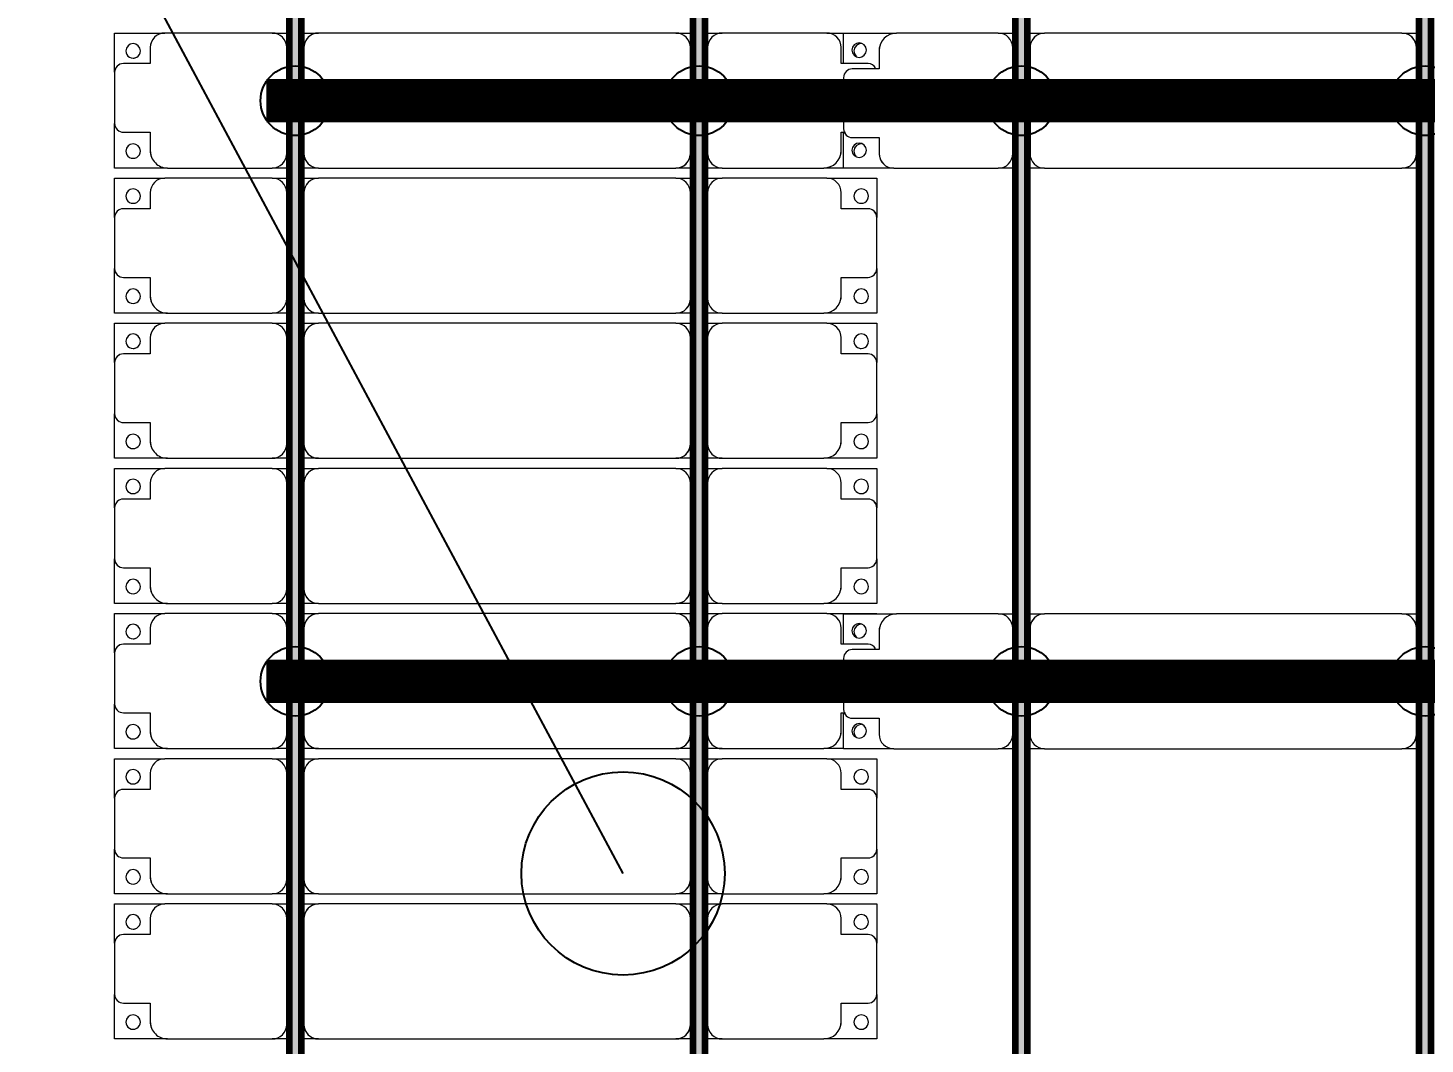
# Model space of a CAD drawing. Header units: millimetres. Extents: x 312848 to 517332, y -142134 to -35114.
# Drawn here: x 324234 to 329045, y -110578 to -107078 of the extents above; entities that cross this region are included whole.
import ezdxf

# ---------------------------------------------------------------- set-up
doc = ezdxf.new("R2010")
doc.units = ezdxf.units.MM
for name, color, linetype, lineweight in [('A-ANNO-DIMS', 211, 'Continuous', 9), ('A-ANNO-DIMS-500', 211, 'Continuous', 9), ('A-GENM', 13, 'Continuous', 9), ('S-BEAM', 12, 'Continuous', 9)]:
    doc.layers.add(name, color=color, linetype=linetype, lineweight=lineweight)
for name, color, linetype in [('GC-BICH NEO', 6, 'Continuous'), ('GC-DAY NEO', 5, 'Continuous'), ('GC-HOP 40x60 GIA CUONG', 1, 'Continuous')]:
    doc.layers.add(name, color=color, linetype=linetype)
doc.styles.add('Trebuchet MS', font='trebuc.ttf', dxfattribs={"width": 0.8, "height": 1500})
doc.dimstyles.new('Arc_Length_-_3mm_Trebuchet_MS_3', dxfattribs={"dimscale": 304.8, "dimtxt": 1546.42636, "dimasz": 1.64042, "dimexe": 2.46063, "dimexo": 2.46063, "dimgap": 0.492126, "dimtad": 1, "dimdec": 0, "dimrnd": 10, "dimzin": 0, "dimdsep": 46, "dimtxsty": 'Trebuchet MS', "dimblk1": 'OBLIQUE', "dimblk2": 'OBLIQUE', "dimsah": 1, "dimcen": 0.09, "dimdle": 1.64042, "dimazin": 0, "dimtfac": 1, "dimtdec": 4, "dimtix": 1, "dimtmove": 0, "dimatfit": 3, "dimfxl": 1, "dimtvp": 1, "dimtfill": 1, "dimtolj": 1, "dimtzin": 0, "dimarcsym": 2})

# ---------------------------------------------------------------- blocks, each defined once
blk = doc.blocks.new('Dai phao do pin - DẢI PHAO ĐỠ PIN-67477-KHUNG KẾT CẤU BÈ PIN 3')
at = {"layer": 'A-GENM', "color": 7}
for p, q in [((-1312.2, 241.6), (-1129.7, 241.6)), ((-1312.2, 136.9), (-1312.2, 241.6)), ((-779.7, 241.6), (-1129.7, 241.6)), ((-779.7, 241.6), (-720, 241.6)), ((-680, 241.6), (-620.3, 241.6)), ((610.3, 241.6), (-620.3, 241.6)), ((610.3, 241.6), (670, 241.6)), ((-1189.7, 181.6), (-1189.7, 118.2)), ((-729.7, -173.4), (-729.7, 191.6)), ((-670.3, 191.6), (-670.3, -173.4)), ((660.3, -173.4), (660.3, 191.6)), ((-1189.7, 118.2), (-1282.2, 118.2)), ((-1312.2, 88.2), (-1312.2, -88.2)), ((-1312.2, -223.4), (-1312.2, -99.5)), ((-1282.2, -118.2), (-1189.7, -118.2)), ((-1189.7, -118.2), (-1189.7, -173.4)), ((-1139.7, -223.4), (-1312.2, -223.4)), ((-1139.7, -223.4), (-779.7, -223.4)), ((-720, -223.4), (-779.7, -223.4)), ((-620.3, -223.4), (-680, -223.4)), ((-620.3, -223.4), (610.3, -223.4)), ((670, -223.4), (610.3, -223.4))]:
    blk.add_line(p, q, dxfattribs=at)
for centre, radius, start, end in [((-1129.7, 181.6), 60, 90, 180), ((-779.7, 191.6), 50, 360, 90), ((-620.3, 191.6), 50, 90, 180), ((610.3, 191.6), 50, 360, 90), ((610.3, 191.6), 50, 15, 90), ((-1258.6, 183.2), 25, 0, 180), ((-1129.7, 181.6), 60, 150, 180), ((-779.7, 191.6), 50, 360, 45), ((-620.3, 191.6), 50, 105, 180), ((-1258.6, 183.2), 25, 180, 360), ((-1282.2, 88.2), 30, 90, 180), ((-1282.2, -88.2), 30, 180, 270), ((-1282.2, -88.2), 30, 210, 240), ((-1258.6, -161.8), 25, 0, 180), ((-1258.6, -161.8), 25, 180, 0), ((-1139.7, -173.4), 50, 180, 270), ((-1139.7, -173.4), 50, 180, 225), ((-779.7, -173.4), 50, 270, 360), ((-779.7, -173.4), 50, 315, 360), ((-620.3, -173.4), 50, 180, 270), ((-620.3, -173.4), 50, 180, 270), ((610.3, -173.4), 50, 270, 360), ((610.3, -173.4), 50, 285, 360)]:
    blk.add_arc(centre, radius, start, end, dxfattribs=at)
blk = doc.blocks.new('Dai phao do pin - DẢI PHAO ĐỠ PIN-V4-KHUNG KẾT CẤU BÈ PIN 3')
at = {"layer": 'A-GENM', "color": 7}
for p, q in [((-1312.2, 241.6), (-1129.7, 241.6)), ((-1312.2, 136.9), (-1312.2, 241.6)), ((-779.7, 241.6), (-1129.7, 241.6)), ((-779.7, 241.6), (-720, 241.6)), ((-680, 241.6), (-620.3, 241.6)), ((610.3, 241.6), (-620.3, 241.6)), ((610.3, 241.6), (670, 241.6)), ((-1189.7, 181.6), (-1189.7, 118.2)), ((-729.7, -173.4), (-729.7, 191.6)), ((-670.3, 191.6), (-670.3, -173.4)), ((660.3, -173.4), (660.3, 191.6)), ((-1189.7, 118.2), (-1282.2, 118.2)), ((-1312.2, 88.2), (-1312.2, -88.2)), ((-1312.2, -223.4), (-1312.2, -99.5)), ((-1282.2, -118.2), (-1189.7, -118.2)), ((-1189.7, -118.2), (-1189.7, -173.4)), ((-1139.7, -223.4), (-1312.2, -223.4)), ((-1139.7, -223.4), (-779.7, -223.4)), ((-720, -223.4), (-779.7, -223.4)), ((-620.3, -223.4), (-680, -223.4)), ((-620.3, -223.4), (610.3, -223.4)), ((670, -223.4), (610.3, -223.4))]:
    blk.add_line(p, q, dxfattribs=at)
for centre, radius, start, end in [((-1129.7, 181.6), 60, 90, 180), ((-779.7, 191.6), 50, 360, 90), ((-620.3, 191.6), 50, 90, 180), ((610.3, 191.6), 50, 360, 90), ((610.3, 191.6), 50, 15.6361, 90), ((-1258.6, 183.2), 25, 0, 180), ((-1129.7, 181.6), 60, 150, 180), ((-779.7, 191.6), 50, 360, 45), ((-620.3, 191.6), 50, 105, 180), ((-1258.6, 183.2), 25, 180, 360), ((-1282.2, 88.2), 30, 90, 180), ((-1282.2, -88.2), 30, 180, 270), ((-1282.2, -88.2), 30, 210, 240), ((-1258.6, -161.8), 25, 0, 180), ((-1258.6, -161.8), 25, 180, 0), ((-1139.7, -173.4), 50, 180, 270), ((-1139.7, -173.4), 50, 185.1124, 225), ((-779.7, -173.4), 50, 270, 360), ((-779.7, -173.4), 50, 315, 360), ((-620.3, -173.4), 50, 180, 270), ((-620.3, -173.4), 50, 180, 270), ((610.3, -173.4), 50, 270, 360), ((610.3, -173.4), 50, 285, 360)]:
    blk.add_arc(centre, radius, start, end, dxfattribs=at)
blk = doc.blocks.new('Dầm C52 - Dầm C52-66353-KHUNG KẾT CẤU BÈ PIN 3')
at = {"layer": 'S-BEAM', "lineweight": 140}
blk.add_hatch(color=1, dxfattribs=at).paths.add_polyline_path([(-45616.3, 20), (-45616.3, -20), (45616.3, -20), (45616.3, 20), (-45569, 20)])
at = {"layer": 'S-BEAM', "color": 1, "lineweight": 140}
for p, q in [((-45616.3, 20), (45616.3, 20)), ((45616.3, -20), (-45616.3, -20))]:
    blk.add_line(p, q, dxfattribs=at)
blk = doc.blocks.new('Dầm C52 - Dầm C52-V13-KHUNG KẾT CẤU BÈ PIN 3')
at = {"layer": 'S-BEAM', "lineweight": 140}
blk.add_hatch(color=1, dxfattribs=at).paths.add_polyline_path([(-45616.3, 20), (-45616.3, -20), (45616.3, -20), (45616.3, 20), (-45569, 20)])
at = {"layer": 'S-BEAM', "color": 1, "lineweight": 140}
for p, q in [((-45616.3, 20), (45616.3, 20)), ((45616.3, -20), (-45616.3, -20))]:
    blk.add_line(p, q, dxfattribs=at)
blk = doc.blocks.new('Dải phao đi lại kèm đỡ invester - DẢI PHAO ĐI LẠI-68882-KHUNG KẾT CẤU BÈ PIN 3')
at = {"layer": 'A-GENM', "color": 7}
for p, q in [((22758.4, 1312.2), (22911.8, 1312.2)), ((22758.4, 1129.7), (22758.4, 1312.2)), ((23088.2, 1312.2), (22911.8, 1312.2)), ((23088.2, 1312.2), (23223.4, 1312.2)), ((23223.4, 1312.2), (23223.4, 1139.7)), ((23258.4, 1312.2), (23411.8, 1312.2)), ((23258.4, 1129.7), (23258.4, 1312.2)), ((23588.2, 1312.2), (23411.8, 1312.2)), ((23588.2, 1312.2), (23723.4, 1312.2)), ((23723.4, 1312.2), (23723.4, 1139.7)), ((23758.4, 1312.2), (23911.8, 1312.2)), ((23758.4, 1129.7), (23758.4, 1312.2)), ((24088.2, 1312.2), (23911.8, 1312.2)), ((24088.2, 1312.2), (24223.4, 1312.2)), ((24223.4, 1312.2), (24223.4, 1139.7)), ((24258.4, 1312.2), (24411.8, 1312.2)), ((24258.4, 1129.7), (24258.4, 1312.2)), ((24588.2, 1312.2), (24411.8, 1312.2)), ((24588.2, 1312.2), (24723.4, 1312.2)), ((24723.4, 1312.2), (24723.4, 1139.7)), ((24758.4, 1312.2), (24911.8, 1312.2)), ((24758.4, 1129.7), (24758.4, 1312.2)), ((25088.2, 1312.2), (24911.8, 1312.2)), ((25088.2, 1312.2), (25223.4, 1312.2)), ((25223.4, 1312.2), (25223.4, 1139.7)), ((25258.4, 1312.2), (25411.8, 1312.2)), ((25258.4, 1129.7), (25258.4, 1312.2)), ((25588.2, 1312.2), (25411.8, 1312.2)), ((25588.2, 1312.2), (25723.4, 1312.2)), ((25723.4, 1312.2), (25723.4, 1139.7)), ((25758.4, 1312.2), (25911.8, 1312.2)), ((25758.4, 1129.7), (25758.4, 1312.2)), ((26088.2, 1312.2), (25911.8, 1312.2)), ((26088.2, 1312.2), (26223.4, 1312.2)), ((26223.4, 1312.2), (26223.4, 1139.7)), ((22881.8, 1282.2), (22881.8, 1189.7)), ((23118.2, 1189.7), (23118.2, 1282.2)), ((23381.8, 1282.2), (23381.8, 1189.7)), ((23618.2, 1189.7), (23618.2, 1282.2)), ((23881.8, 1282.2), (23881.8, 1189.7)), ((24118.2, 1189.7), (24118.2, 1282.2)), ((24381.8, 1282.2), (24381.8, 1189.7)), ((24618.2, 1189.7), (24618.2, 1282.2)), ((24881.8, 1282.2), (24881.8, 1189.7)), ((25118.2, 1189.7), (25118.2, 1282.2)), ((25381.8, 1282.2), (25381.8, 1189.7)), ((25618.2, 1189.7), (25618.2, 1282.2)), ((25881.8, 1282.2), (25881.8, 1189.7)), ((26118.2, 1189.7), (26118.2, 1282.2)), ((22881.8, 1189.7), (22818.4, 1189.7)), ((23173.4, 1189.7), (23118.2, 1189.7)), ((23381.8, 1189.7), (23318.4, 1189.7)), ((23673.4, 1189.7), (23618.2, 1189.7)), ((23881.8, 1189.7), (23818.4, 1189.7)), ((24173.4, 1189.7), (24118.2, 1189.7)), ((24381.8, 1189.7), (24318.4, 1189.7)), ((24673.4, 1189.7), (24618.2, 1189.7)), ((24881.8, 1189.7), (24818.4, 1189.7)), ((25173.4, 1189.7), (25118.2, 1189.7)), ((25381.8, 1189.7), (25318.4, 1189.7)), ((25673.4, 1189.7), (25618.2, 1189.7)), ((25881.8, 1189.7), (25818.4, 1189.7)), ((26173.4, 1189.7), (26118.2, 1189.7)), ((22758.4, 1129.7), (22758.4, 769.7)), ((23223.4, 769.7), (23223.4, 1139.7)), ((23258.4, 1129.7), (23258.4, 769.7)), ((23723.4, 769.7), (23723.4, 1139.7)), ((23758.4, 1129.7), (23758.4, 769.7)), ((24223.4, 769.7), (24223.4, 1139.7)), ((24258.4, 1129.7), (24258.4, 769.7)), ((24723.4, 769.7), (24723.4, 1139.7)), ((24758.4, 1129.7), (24758.4, 769.7)), ((25223.4, 769.7), (25223.4, 1139.7)), ((25258.4, 1129.7), (25258.4, 769.7)), ((25723.4, 769.7), (25723.4, 1139.7)), ((25758.4, 1129.7), (25758.4, 769.7)), ((26223.4, 769.7), (26223.4, 1139.7)), ((22758.4, 710), (22758.4, 769.7)), ((23223.4, 769.7), (23223.4, 710)), ((23258.4, 710), (23258.4, 769.7)), ((23723.4, 769.7), (23723.4, 710)), ((23758.4, 710), (23758.4, 769.7)), ((24223.4, 769.7), (24223.4, 710)), ((24258.4, 710), (24258.4, 769.7)), ((24723.4, 769.7), (24723.4, 710)), ((24758.4, 710), (24758.4, 769.7)), ((25223.4, 769.7), (25223.4, 710)), ((25258.4, 710), (25258.4, 769.7)), ((25723.4, 769.7), (25723.4, 710)), ((25758.4, 710), (25758.4, 769.7)), ((26223.4, 769.7), (26223.4, 710)), ((22808.4, 719.7), (23173.4, 719.7)), ((23308.4, 719.7), (23673.4, 719.7)), ((23808.4, 719.7), (24173.4, 719.7)), ((24308.4, 719.7), (24673.4, 719.7)), ((24808.4, 719.7), (25173.4, 719.7)), ((25308.4, 719.7), (25673.4, 719.7)), ((25808.4, 719.7), (26173.4, 719.7)), ((22758.4, 610.3), (22758.4, 670)), ((23173.4, 660.3), (22808.4, 660.3)), ((23223.4, 670), (23223.4, 610.3)), ((23258.4, 610.3), (23258.4, 670)), ((23673.4, 660.3), (23308.4, 660.3)), ((23723.4, 670), (23723.4, 610.3)), ((23758.4, 610.3), (23758.4, 670)), ((24173.4, 660.3), (23808.4, 660.3)), ((24223.4, 670), (24223.4, 610.3)), ((24258.4, 610.3), (24258.4, 670)), ((24673.4, 660.3), (24308.4, 660.3)), ((24723.4, 670), (24723.4, 610.3)), ((24758.4, 610.3), (24758.4, 670)), ((25173.4, 660.3), (24808.4, 660.3)), ((25223.4, 670), (25223.4, 610.3)), ((25258.4, 610.3), (25258.4, 670)), ((25673.4, 660.3), (25308.4, 660.3)), ((25723.4, 670), (25723.4, 610.3)), ((25758.4, 610.3), (25758.4, 670)), ((26173.4, 660.3), (25808.4, 660.3)), ((26223.4, 670), (26223.4, 610.3)), ((22758.4, 610.3), (22758.4, -620.3)), ((23223.4, -620.3), (23223.4, 610.3)), ((23258.4, 610.3), (23258.4, -620.3)), ((23723.4, -620.3), (23723.4, 610.3)), ((23758.4, 610.3), (23758.4, -620.3)), ((24223.4, -620.3), (24223.4, 610.3)), ((24258.4, 610.3), (24258.4, -620.3)), ((24723.4, -620.3), (24723.4, 610.3)), ((24758.4, 610.3), (24758.4, -620.3)), ((25223.4, -620.3), (25223.4, 610.3)), ((25258.4, 610.3), (25258.4, -620.3)), ((25723.4, -620.3), (25723.4, 610.3)), ((25758.4, 610.3), (25758.4, -620.3)), ((26223.4, -620.3), (26223.4, 610.3)), ((22758.4, -680), (22758.4, -620.3)), ((23223.4, -620.3), (23223.4, -680)), ((23258.4, -680), (23258.4, -620.3)), ((23723.4, -620.3), (23723.4, -680)), ((23758.4, -680), (23758.4, -620.3)), ((24223.4, -620.3), (24223.4, -680)), ((24258.4, -680), (24258.4, -620.3)), ((24723.4, -620.3), (24723.4, -680)), ((24758.4, -680), (24758.4, -620.3)), ((25223.4, -620.3), (25223.4, -680)), ((25258.4, -680), (25258.4, -620.3)), ((25723.4, -620.3), (25723.4, -680)), ((25758.4, -680), (25758.4, -620.3)), ((26223.4, -620.3), (26223.4, -680)), ((22808.4, -670.3), (23173.4, -670.3)), ((23308.4, -670.3), (23673.4, -670.3)), ((23808.4, -670.3), (24173.4, -670.3)), ((24308.4, -670.3), (24673.4, -670.3)), ((24808.4, -670.3), (25173.4, -670.3)), ((25308.4, -670.3), (25673.4, -670.3)), ((25808.4, -670.3), (26173.4, -670.3)), ((22758.4, -779.7), (22758.4, -720)), ((23223.4, -720), (23223.4, -779.7)), ((23258.4, -779.7), (23258.4, -720)), ((23723.4, -720), (23723.4, -779.7)), ((23758.4, -779.7), (23758.4, -720)), ((24223.4, -720), (24223.4, -779.7)), ((24258.4, -779.7), (24258.4, -720)), ((24723.4, -720), (24723.4, -779.7)), ((24758.4, -779.7), (24758.4, -720)), ((25223.4, -720), (25223.4, -779.7)), ((25258.4, -779.7), (25258.4, -720)), ((25723.4, -720), (25723.4, -779.7)), ((25758.4, -779.7), (25758.4, -720)), ((26223.4, -720), (26223.4, -779.7)), ((23173.4, -729.7), (22808.4, -729.7)), ((23673.4, -729.7), (23308.4, -729.7)), ((24173.4, -729.7), (23808.4, -729.7)), ((24673.4, -729.7), (24308.4, -729.7)), ((25173.4, -729.7), (24808.4, -729.7)), ((25673.4, -729.7), (25308.4, -729.7)), ((26173.4, -729.7), (25808.4, -729.7)), ((22758.4, -779.7), (22758.4, -1129.7)), ((23223.4, -1139.7), (23223.4, -779.7)), ((23258.4, -779.7), (23258.4, -1129.7)), ((23723.4, -1139.7), (23723.4, -779.7)), ((23758.4, -779.7), (23758.4, -1129.7)), ((24223.4, -1139.7), (24223.4, -779.7)), ((24258.4, -779.7), (24258.4, -1129.7)), ((24723.4, -1139.7), (24723.4, -779.7)), ((24758.4, -779.7), (24758.4, -1129.7)), ((25223.4, -1139.7), (25223.4, -779.7)), ((25258.4, -779.7), (25258.4, -1129.7)), ((25723.4, -1139.7), (25723.4, -779.7)), ((25758.4, -779.7), (25758.4, -1129.7)), ((26223.4, -1139.7), (26223.4, -779.7)), ((22758.4, -1312.2), (22758.4, -1129.7)), ((23223.4, -1139.7), (23223.4, -1312.2)), ((23258.4, -1312.2), (23258.4, -1129.7)), ((23723.4, -1139.7), (23723.4, -1312.2)), ((23758.4, -1198.7), (23758.4, -1129.7)), ((24223.4, -1139.7), (24223.4, -1312.2)), ((24258.4, -1312.2), (24258.4, -1129.7)), ((24723.4, -1139.7), (24723.4, -1312.2)), ((24758.4, -1312.2), (24758.4, -1129.7)), ((25223.4, -1139.7), (25223.4, -1312.2)), ((25258.4, -1312.2), (25258.4, -1129.7)), ((25723.4, -1139.7), (25723.4, -1312.2)), ((25758.4, -1198.7), (25758.4, -1129.7)), ((26223.4, -1139.7), (26223.4, -1312.2)), ((22818.4, -1189.7), (22881.8, -1189.7)), ((22881.8, -1189.7), (22881.8, -1282.2)), ((23118.2, -1282.2), (23118.2, -1189.7)), ((23118.2, -1189.7), (23173.4, -1189.7)), ((23318.4, -1189.7), (23381.8, -1189.7)), ((23381.8, -1189.7), (23381.8, -1282.2)), ((23618.2, -1282.2), (23618.2, -1189.7)), ((23618.2, -1189.7), (23673.4, -1189.7)), ((23818.4, -1189.7), (23881.8, -1189.7)), ((23881.8, -1189.7), (23881.8, -1204.4)), ((24118.2, -1282.2), (24118.2, -1189.7)), ((24118.2, -1189.7), (24173.4, -1189.7)), ((24318.4, -1189.7), (24381.8, -1189.7)), ((24381.8, -1189.7), (24381.8, -1282.2)), ((24618.2, -1282.2), (24618.2, -1189.7)), ((24618.2, -1189.7), (24673.4, -1189.7)), ((24818.4, -1189.7), (24881.8, -1189.7)), ((24881.8, -1189.7), (24881.8, -1282.2)), ((25118.2, -1282.2), (25118.2, -1189.7)), ((25118.2, -1189.7), (25173.4, -1189.7)), ((25318.4, -1189.7), (25381.8, -1189.7)), ((25381.8, -1189.7), (25381.8, -1282.2)), ((25618.2, -1282.2), (25618.2, -1189.7)), ((25618.2, -1189.7), (25673.4, -1189.7)), ((25818.4, -1189.7), (25881.8, -1189.7)), ((25881.8, -1189.7), (25881.8, -1204.4)), ((26118.2, -1282.2), (26118.2, -1189.7)), ((26118.2, -1189.7), (26173.4, -1189.7)), ((22911.8, -1312.2), (22758.4, -1312.2)), ((22911.8, -1312.2), (23088.2, -1312.2)), ((23223.4, -1312.2), (23088.2, -1312.2)), ((23411.8, -1312.2), (23258.4, -1312.2)), ((23411.8, -1312.2), (23588.2, -1312.2)), ((23723.4, -1312.2), (23588.2, -1312.2)), ((24411.8, -1312.2), (24258.4, -1312.2)), ((24411.8, -1312.2), (24588.2, -1312.2)), ((24723.4, -1312.2), (24588.2, -1312.2)), ((24911.8, -1312.2), (24758.4, -1312.2)), ((24911.8, -1312.2), (25088.2, -1312.2)), ((25223.4, -1312.2), (25088.2, -1312.2)), ((25411.8, -1312.2), (25258.4, -1312.2)), ((25411.8, -1312.2), (25588.2, -1312.2)), ((25723.4, -1312.2), (25588.2, -1312.2))]:
    blk.add_line(p, q, dxfattribs=at)
for centre, radius, start, end in [((22911.8, 1282.2), 30, 90, 180), ((22911.8, 1282.2), 30, 90, 150), ((23088.2, 1282.2), 30, 0, 90), ((23088.2, 1282.2), 30, 30, 90), ((23411.8, 1282.2), 30, 90, 180), ((23411.8, 1282.2), 30, 90, 150), ((23588.2, 1282.2), 30, 0, 90), ((23588.2, 1282.2), 30, 30, 90), ((23911.8, 1282.2), 30, 90, 180), ((23911.8, 1282.2), 30, 90, 139.4386), ((24088.2, 1282.2), 30, 0, 90), ((24088.2, 1282.2), 30, 30, 90), ((24411.8, 1282.2), 30, 90, 180), ((24411.8, 1282.2), 30, 90, 150), ((24588.2, 1282.2), 30, 0, 90), ((24588.2, 1282.2), 30, 30, 90), ((24911.8, 1282.2), 30, 90, 180), ((24911.8, 1282.2), 30, 90, 150), ((25088.2, 1282.2), 30, 0, 90), ((25088.2, 1282.2), 30, 30, 90), ((25411.8, 1282.2), 30, 90, 180), ((25411.8, 1282.2), 30, 90, 150), ((25588.2, 1282.2), 30, 0, 90), ((25588.2, 1282.2), 30, 30, 90), ((25911.8, 1282.2), 30, 90, 180), ((25911.8, 1282.2), 30, 90, 150), ((26088.2, 1282.2), 30, 0, 90), ((26088.2, 1282.2), 30, 30, 90), ((22816.8, 1248.6), 25, 90, 270), ((22816.8, 1248.6), 25, 270, 90), ((23161.8, 1248.6), 25, 90, 270), ((23161.8, 1248.6), 25, 270, 90), ((23316.8, 1248.6), 25, 90, 270), ((23316.8, 1248.6), 25, 270, 90), ((23661.8, 1248.6), 25, 90, 270), ((23661.8, 1248.6), 25, 270, 90), ((23816.8, 1248.6), 25, 90, 270), ((23816.8, 1248.6), 25, 270, 90), ((24161.8, 1248.6), 25, 90, 270), ((24161.8, 1248.6), 25, 270, 90), ((24316.8, 1248.6), 25, 90, 270), ((24316.8, 1248.6), 25, 270, 90), ((24661.8, 1248.6), 25, 90, 270), ((24661.8, 1248.6), 25, 270, 90), ((24816.8, 1248.6), 25, 90, 270), ((24816.8, 1248.6), 25, 270, 90), ((25161.8, 1248.6), 25, 90, 270), ((25161.8, 1248.6), 25, 270, 90), ((25316.8, 1248.6), 25, 90, 270), ((25316.8, 1248.6), 25, 270, 90), ((25661.8, 1248.6), 25, 90, 270), ((25661.8, 1248.6), 25, 270, 90), ((25816.8, 1248.6), 25, 90, 270), ((25816.8, 1248.6), 25, 270, 90), ((26161.8, 1248.6), 25, 90, 270), ((26161.8, 1248.6), 25, 270, 90), ((23161.8, 1248.6), 25, 180, 195), ((23661.8, 1248.6), 25, 180, 195), ((24161.8, 1248.6), 25, 180, 195), ((24661.8, 1248.6), 25, 180, 195), ((25161.8, 1248.6), 25, 180, 195), ((25661.8, 1248.6), 25, 180, 195), ((26161.8, 1248.6), 25, 180, 195), ((22818.4, 1129.7), 60, 90, 180), ((22818.4, 1129.7), 60, 90, 120), ((23173.4, 1139.7), 50, 0, 90), ((23173.4, 1139.7), 50, 45, 90), ((23318.4, 1129.7), 60, 90, 180), ((23318.4, 1129.7), 60, 90, 120), ((23673.4, 1139.7), 50, 0, 90), ((23673.4, 1139.7), 50, 45, 90), ((23818.4, 1129.7), 60, 90, 180), ((23818.4, 1129.7), 60, 90, 120), ((24173.4, 1139.7), 50, 0, 90), ((24173.4, 1139.7), 50, 45, 90), ((24318.4, 1129.7), 60, 90, 180), ((24318.4, 1129.7), 60, 90, 120), ((24673.4, 1139.7), 50, 0, 90), ((24673.4, 1139.7), 50, 45, 90), ((24818.4, 1129.7), 60, 90, 180), ((24818.4, 1129.7), 60, 90, 120), ((25173.4, 1139.7), 50, 0, 90), ((25173.4, 1139.7), 50, 45, 90), ((25318.4, 1129.7), 60, 90, 180), ((25318.4, 1129.7), 60, 90, 120), ((25673.4, 1139.7), 50, 360, 90), ((25673.4, 1139.7), 50, 45, 90), ((25818.4, 1129.7), 60, 90, 180), ((25818.4, 1129.7), 60, 90, 120), ((26173.4, 1139.7), 50, 0, 90), ((26173.4, 1139.7), 50, 45, 90), ((22808.4, 769.7), 50, 180, 270), ((22808.4, 769.7), 50, 225, 270), ((23173.4, 769.7), 50, 270, 0), ((23173.4, 769.7), 50, 270, 315), ((23308.4, 769.7), 50, 180, 270), ((23308.4, 769.7), 50, 225, 270), ((23673.4, 769.7), 50, 270, 0), ((23673.4, 769.7), 50, 270, 315), ((23808.4, 769.7), 50, 180, 270), ((23808.4, 769.7), 50, 225, 270), ((24173.4, 769.7), 50, 270, 0), ((24173.4, 769.7), 50, 270, 315), ((24308.4, 769.7), 50, 180, 270), ((24308.4, 769.7), 50, 225, 270), ((24673.4, 769.7), 50, 270, 0), ((24673.4, 769.7), 50, 270, 315), ((24808.4, 769.7), 50, 180, 270), ((24808.4, 769.7), 50, 225, 270), ((25173.4, 769.7), 50, 270, 360), ((25173.4, 769.7), 50, 270, 315), ((25308.4, 769.7), 50, 180, 270), ((25308.4, 769.7), 50, 225, 270), ((25673.4, 769.7), 50, 270, 0), ((25673.4, 769.7), 50, 270, 315), ((25808.4, 769.7), 50, 180, 270), ((25808.4, 769.7), 50, 225, 264.2559), ((26173.4, 769.7), 50, 270, 0), ((26173.4, 769.7), 50, 270, 315), ((22808.4, 610.3), 50, 90, 180), ((22808.4, 610.3), 50, 105, 180), ((23173.4, 610.3), 50, 0, 90), ((23173.4, 610.3), 50, 15, 90), ((23308.4, 610.3), 50, 90, 180), ((23308.4, 610.3), 50, 105, 180), ((23673.4, 610.3), 50, 360, 90), ((23673.4, 610.3), 50, 15, 90), ((23808.4, 610.3), 50, 90, 180), ((23808.4, 610.3), 50, 105, 180), ((24173.4, 610.3), 50, 0, 90), ((24173.4, 610.3), 50, 15, 90), ((24308.4, 610.3), 50, 90, 180), ((24308.4, 610.3), 50, 136.9862, 180), ((24308.4, 610.3), 50, 105, 135), ((24673.4, 610.3), 50, 360, 90), ((24673.4, 610.3), 50, 15, 90), ((24808.4, 610.3), 50, 90, 180), ((24808.4, 610.3), 50, 105, 180), ((25173.4, 610.3), 50, 360, 90), ((25173.4, 610.3), 50, 15, 90), ((25308.4, 610.3), 50, 90, 180), ((25308.4, 610.3), 50, 105, 180), ((25673.4, 610.3), 50, 360, 90), ((25673.4, 610.3), 50, 15, 90), ((25808.4, 610.3), 50, 90, 180), ((25808.4, 610.3), 50, 105, 180), ((26173.4, 610.3), 50, 360, 90), ((26173.4, 610.3), 50, 15, 90), ((22808.4, -620.3), 50, 180, 270), ((23173.4, -620.3), 50, 270, 0), ((23173.4, -620.3), 50, 270, 0), ((23308.4, -620.3), 50, 180, 270), ((23673.4, -620.3), 50, 270, 0), ((23673.4, -620.3), 50, 270, 0), ((23808.4, -620.3), 50, 180, 270), ((24173.4, -620.3), 50, 270, 0), ((24173.4, -620.3), 50, 270, 0), ((24308.4, -620.3), 50, 180, 270), ((24673.4, -620.3), 50, 270, 0), ((24673.4, -620.3), 50, 270, 0), ((24808.4, -620.3), 50, 180, 270), ((25173.4, -620.3), 50, 270, 360), ((25173.4, -620.3), 50, 270, 360), ((25308.4, -620.3), 50, 180, 270), ((25673.4, -620.3), 50, 270, 0), ((25673.4, -620.3), 50, 270, 0), ((25808.4, -620.3), 50, 180, 270), ((26173.4, -620.3), 50, 270, 0), ((26173.4, -620.3), 50, 270, 0), ((22808.4, -620.3), 50, 195, 270), ((23308.4, -620.3), 50, 195, 270), ((23808.4, -620.3), 50, 195, 270), ((24308.4, -620.3), 50, 195, 270), ((24808.4, -620.3), 50, 195, 270), ((25308.4, -620.3), 50, 195, 270), ((25808.4, -620.3), 50, 195, 264.2559), ((22808.4, -779.7), 50, 90, 180), ((22808.4, -779.7), 50, 90, 135), ((23173.4, -779.7), 50, 360, 90), ((23173.4, -779.7), 50, 45, 90), ((23308.4, -779.7), 50, 90, 180), ((23308.4, -779.7), 50, 90, 135), ((23673.4, -779.7), 50, 0, 90), ((23673.4, -779.7), 50, 45, 90), ((23808.4, -779.7), 50, 90, 180), ((23808.4, -779.7), 50, 90, 135), ((24173.4, -779.7), 50, 0, 90), ((24173.4, -779.7), 50, 45, 90), ((24308.4, -779.7), 50, 90, 180), ((24308.4, -779.7), 50, 90, 135), ((24673.4, -779.7), 50, 0, 90), ((24673.4, -779.7), 50, 45, 90), ((24808.4, -779.7), 50, 90, 180), ((24808.4, -779.7), 50, 90, 135), ((25173.4, -779.7), 50, 0, 90), ((25173.4, -779.7), 50, 45, 90), ((25308.4, -779.7), 50, 90, 180), ((25308.4, -779.7), 50, 90, 135), ((25673.4, -779.7), 50, 360, 90), ((25673.4, -779.7), 50, 45, 90), ((25808.4, -779.7), 50, 90, 180), ((25808.4, -779.7), 50, 95.7441, 135), ((26173.4, -779.7), 50, 0, 90), ((26173.4, -779.7), 50, 45, 90), ((22818.4, -1129.7), 60, 180, 270), ((23173.4, -1139.7), 50, 270, 360), ((23318.4, -1129.7), 60, 180, 270), ((23673.4, -1139.7), 50, 270, 360), ((23818.4, -1129.7), 60, 180, 270), ((24173.4, -1139.7), 50, 270, 360), ((24318.4, -1129.7), 60, 180, 270), ((24673.4, -1139.7), 50, 270, 360), ((24818.4, -1129.7), 60, 180, 270), ((25173.4, -1139.7), 50, 270, 360), ((25318.4, -1129.7), 60, 180, 270), ((25673.4, -1139.7), 50, 270, 360), ((25818.4, -1129.7), 60, 180, 270), ((26173.4, -1139.7), 50, 270, 360), ((22818.4, -1129.7), 60, 240, 270), ((23173.4, -1139.7), 50, 270, 315), ((23318.4, -1129.7), 60, 240, 270), ((23673.4, -1139.7), 50, 270, 315), ((23818.4, -1129.7), 60, 240, 270), ((24173.4, -1139.7), 50, 270, 315), ((24318.4, -1129.7), 60, 240, 270), ((24673.4, -1139.7), 50, 270, 315), ((24818.4, -1129.7), 60, 240, 270), ((25173.4, -1139.7), 50, 270, 315), ((25318.4, -1129.7), 60, 240, 270), ((25673.4, -1139.7), 50, 270, 315), ((25818.4, -1129.7), 60, 240, 270), ((26173.4, -1139.7), 50, 270, 315), ((22816.8, -1258.6), 25, 90, 270), ((22816.8, -1258.6), 25, 270, 90), ((23161.8, -1258.6), 25, 90, 270), ((23161.8, -1258.6), 25, 270, 90), ((23316.8, -1258.6), 25, 90, 270), ((23316.8, -1258.6), 25, 270, 90), ((23661.8, -1258.6), 25, 90, 270), ((23661.8, -1258.6), 25, 270, 90), ((23816.8, -1258.6), 25, 90, 135), ((23816.8, -1258.6), 25, 0, 90), ((24161.8, -1258.6), 25, 90, 135), ((24161.8, -1258.6), 25, 0, 90), ((24316.8, -1258.6), 25, 90, 270), ((24316.8, -1258.6), 25, 270, 90), ((24661.8, -1258.6), 25, 90, 270), ((24661.8, -1258.6), 25, 270, 90), ((24816.8, -1258.6), 25, 90, 270), ((24816.8, -1258.6), 25, 270, 90), ((25161.8, -1258.6), 25, 90, 270), ((25161.8, -1258.6), 25, 270, 90), ((25316.8, -1258.6), 25, 90, 270), ((25316.8, -1258.6), 25, 270, 90), ((25661.8, -1258.6), 25, 90, 270), ((25661.8, -1258.6), 25, 270, 90), ((25816.8, -1258.6), 25, 90, 135), ((25816.8, -1258.6), 25, 360, 90), ((26161.8, -1258.6), 25, 90, 135), ((26161.8, -1258.6), 25, 360, 90), ((22911.8, -1282.2), 30, 180, 270), ((22911.8, -1282.2), 30, 210, 270), ((23088.2, -1282.2), 30, 270, 0), ((23088.2, -1282.2), 30, 270, 330), ((23161.8, -1258.6), 25, 165, 180), ((23411.8, -1282.2), 30, 180, 270), ((23411.8, -1282.2), 30, 210, 270), ((23588.2, -1282.2), 30, 270, 360), ((23588.2, -1282.2), 30, 270, 330), ((23661.8, -1258.6), 25, 165, 180), ((24088.2, -1282.2), 30, 300, 0), ((24411.8, -1282.2), 30, 180, 270), ((24411.8, -1282.2), 30, 210, 270), ((24588.2, -1282.2), 30, 270, 0), ((24588.2, -1282.2), 30, 270, 330), ((24661.8, -1258.6), 25, 165, 180), ((24911.8, -1282.2), 30, 180, 270), ((24911.8, -1282.2), 30, 210, 270), ((25088.2, -1282.2), 30, 270, 360), ((25088.2, -1282.2), 30, 270, 330), ((25161.8, -1258.6), 25, 165, 180), ((25411.8, -1282.2), 30, 180, 270), ((25411.8, -1282.2), 30, 210, 270), ((25588.2, -1282.2), 30, 270, 0), ((25588.2, -1282.2), 30, 270, 330), ((25661.8, -1258.6), 25, 165, 180), ((26088.2, -1282.2), 30, 300, 360)]:
    blk.add_arc(centre, radius, start, end, dxfattribs=at)
blk = doc.blocks.new('be pin 3_rvt-1-KHUNG KẾT CẤU BÈ PIN 3')
at = {"layer": 'A-GENM', "color": 4, "lineweight": 25, "rotation": 90.00000000000026}
blk.add_blockref('Dải phao đi lại kèm đỡ invester - DẢI PHAO ĐI LẠI-68882-KHUNG KẾT CẤU BÈ PIN 3', (325844.7, -133318.6), dxfattribs=at)
at = {"layer": 'A-GENM', "color": 4, "lineweight": 25}
for name, p in [('Dai phao do pin - DẢI PHAO ĐỠ PIN-V4-KHUNG KẾT CẤU BÈ PIN 3', (328354.7, -107337.3)), ('Dai phao do pin - DẢI PHAO ĐỠ PIN-67477-KHUNG KẾT CẤU BÈ PIN 3', (328354.7, -109337.3))]:
    blk.add_blockref(name, p, dxfattribs=at)
at = {"layer": 'S-BEAM', "color": 4, "lineweight": 25, "rotation": 89.99999999999962}
for name, p in [('Dầm C52 - Dầm C52-66353-KHUNG KẾT CẤU BÈ PIN 3', (325154.7, -88363.7)), ('Dầm C52 - Dầm C52-V13-KHUNG KẾT CẤU BÈ PIN 3', (326544.7, -88363.7)), ('Dầm C52 - Dầm C52-66353-KHUNG KẾT CẤU BÈ PIN 3', (327654.7, -88363.7)), ('Dầm C52 - Dầm C52-V13-KHUNG KẾT CẤU BÈ PIN 3', (329044.7, -88363.7))]:
    blk.add_blockref(name, p, dxfattribs=at)
blk = doc.blocks.new('DIMBLOCK1-KHUNG KẾT CẤU BÈ PIN 3')
at = {"layer": 'A-ANNO-DIMS-500', "transparency": 16777216}
for p, q in [((315292.2, -133837.3), (315292.2, -42837.3)), ((315292.2, -43337.3), (314542.2, -43337.3)), ((315292.2, -43337.3), (326292.5, -43337.3)), ((315292.2, -133337.3), (314542.2, -133337.3)), ((315292.2, -133337.3), (326292.5, -133337.3))]:
    blk.add_line(p, q, dxfattribs=at)
at = {"layer": 'A-ANNO-DIMS-500', "lineweight": 70, "transparency": 16777216}
for p, q in [((315292.2, -43337.3), (315042.2, -43087.3)), ((315292.2, -43337.3), (315542.2, -43587.3)), ((315292.2, -133337.3), (315042.2, -133087.3)), ((315292.2, -133337.3), (315542.2, -133587.3))]:
    blk.add_line(p, q, dxfattribs=at)
at = {"layer": 'A-ANNO-DIMS-500', "color": 0, "transparency": 16777216, "insert": (313222.8, -90303.1), "char_height": 1500, "width": 4717.911, "attachment_point": 1, "rotation": 90, "line_spacing_factor": 1.048425, "style": 'Trebuchet MS', "bg_fill": 3, "box_fill_scale": 1.25, "bg_fill_color": 256, "bg_fill_true_color": 13158600, "bg_fill_transparency": 0}
blk.add_mtext('90000', dxfattribs=at)
blk = doc.blocks.new('_Oblique')
at = {"color": 0, "linetype": 'ByBlock', "lineweight": -2}
blk.add_line((-0.5, -0.5), (0.5, 0.5), dxfattribs=at)
blk = doc.blocks.new('DIMBLOCK7-KHUNG KẾT CẤU BÈ PIN 3')
at = {"layer": 'A-ANNO-DIMS-500', "lineweight": 70, "transparency": 16777216}
for p, q in [((332121.1, -70337.3), (331871.1, -70087.3)), ((332121.1, -70337.3), (332371.1, -70587.3)), ((332121.1, -133337.3), (331871.1, -133087.3)), ((332121.1, -133337.3), (332371.1, -133587.3))]:
    blk.add_line(p, q, dxfattribs=at)
at = {"layer": 'A-ANNO-DIMS-500', "transparency": 16777216}
for p, q in [((332121.1, -70337.3), (327194.7, -70337.3)), ((332121.1, -133837.3), (332121.1, -70337.3)), ((332121.1, -70337.3), (332871.1, -70337.3)), ((332121.1, -133337.3), (331371.1, -133337.3)), ((332121.1, -133337.3), (332517.5, -133337.3))]:
    blk.add_line(p, q, dxfattribs=at)
at = {"layer": 'A-ANNO-DIMS-500', "color": 0, "transparency": 16777216, "insert": (330051.7, -103803.1), "char_height": 1500, "width": 4717.911, "attachment_point": 1, "rotation": 90, "line_spacing_factor": 1.048425, "style": 'Trebuchet MS', "bg_fill": 3, "box_fill_scale": 1.25, "bg_fill_color": 256, "bg_fill_true_color": 13158600, "bg_fill_transparency": 0}
blk.add_mtext('63000', dxfattribs=at)

msp = doc.modelspace()

# ---------------------------------------------------------------- block references
at = {"lineweight": 5}
msp.add_blockref('be pin 3_rvt-1-KHUNG KẾT CẤU BÈ PIN 3', (0, 0), dxfattribs=at)

# ---------------------------------------------------------------- next in the draw order: dimensions: what is measured, and where the dimension line sits
at = {"layer": 'A-ANNO-DIMS'}
dim = msp.add_linear_dim(base=(315292.2, -43337.3), p1=(327042.5, -133337.3), p2=(327042.5, -43337.3), angle=90, dimstyle='Arc_Length_-_3mm_Trebuchet_MS_3', override={"dimpost": '<>', "dimfxl": 90000}, dxfattribs=at)
dim.commit()
dim.dimension.update_dxf_attribs({"geometry": 'DIMBLOCK1-KHUNG KẾT CẤU BÈ PIN 3', "text_midpoint": (314376.5, -88337.3)})

# ---------------------------------------------------------------- next in the draw order: linework, layer by layer
at = {"layer": 'GC-DAY NEO'}
msp.add_line((326283.1, -109990), (322507.5, -102937), dxfattribs=at)
at = {"layer": 'GC-HOP 40x60 GIA CUONG'}
for centre in [(325154.7, -107328.3), (325154.7, -109328.3)]:
    msp.add_circle(centre, 120, dxfattribs=at)

# ---------------------------------------------------------------- next in the draw order: dimensions: what is measured, and where the dimension line sits
at = {"layer": 'A-ANNO-DIMS'}
dim = msp.add_linear_dim(base=(332121.1, -70337.3), p1=(331767.5, -133337.3), p2=(326444.7, -70337.3), angle=90, dimstyle='Arc_Length_-_3mm_Trebuchet_MS_3', override={"dimpost": '<>', "dimfxl": 63224.460246}, dxfattribs=at)
dim.commit()
dim.dimension.update_dxf_attribs({"geometry": 'DIMBLOCK7-KHUNG KẾT CẤU BÈ PIN 3', "text_midpoint": (331205.4, -101837.3)})

# ---------------------------------------------------------------- next in the draw order: linework, layer by layer
at = {"layer": 'GC-BICH NEO'}
msp.add_circle((326283.1, -109990), 350, dxfattribs=at)
at = {"layer": 'GC-HOP 40x60 GIA CUONG', "const_width": 150}
for points in [[(325054.7, -107328.3), (340054.7, -107328.3)], [(325054.7, -109328.3), (340054.7, -109328.3)]]:
    msp.add_lwpolyline(points, dxfattribs=at)
at = {"layer": 'GC-HOP 40x60 GIA CUONG'}
for centre in [(326544.7, -107328.3), (327654.7, -107328.3), (329044.7, -107328.3), (326544.7, -109328.3), (327654.7, -109328.3), (329044.7, -109328.3)]:
    msp.add_circle(centre, 120, dxfattribs=at)

doc.saveas('drawing.dxf')
